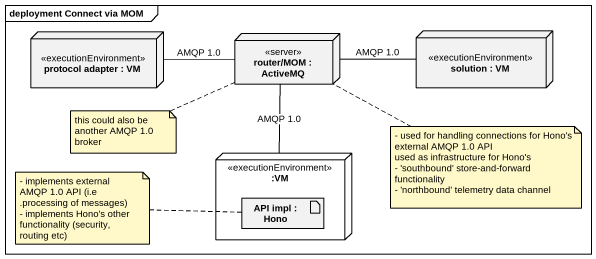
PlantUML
@startuml
mainframe deployment Connect via MOM
node "protocol adapter : VM" as protocol_adapter <<executionEnvironment>>
node "router/MOM : ActiveMQ" as router_MOM <<server>>
node "solution : VM" as solution <<executionEnvironment>>
node ":VM" as VM <<executionEnvironment>> {
  artifact "API impl : Hono" as API_impl
}
protocol_adapter -right- router_MOM : AMQP 1.0
router_MOM -right- solution : AMQP 1.0
router_MOM -- VM : AMQP 1.0
note left of router_MOM : this could also be another AMQP 1.0 broker
note right of router_MOM
  - used for handling connections for Hono's external AMQP 1.0 API
  used as infrastructure for Hono's
  - 'southbound' store-and-forward functionality
  - 'northbound' telemetry data channel
end note
note left of API_impl
  - implements external AMQP 1.0 API (i.e .processing of messages)
  - implements Hono's other functionality (security, routing etc)
end note
@enduml
